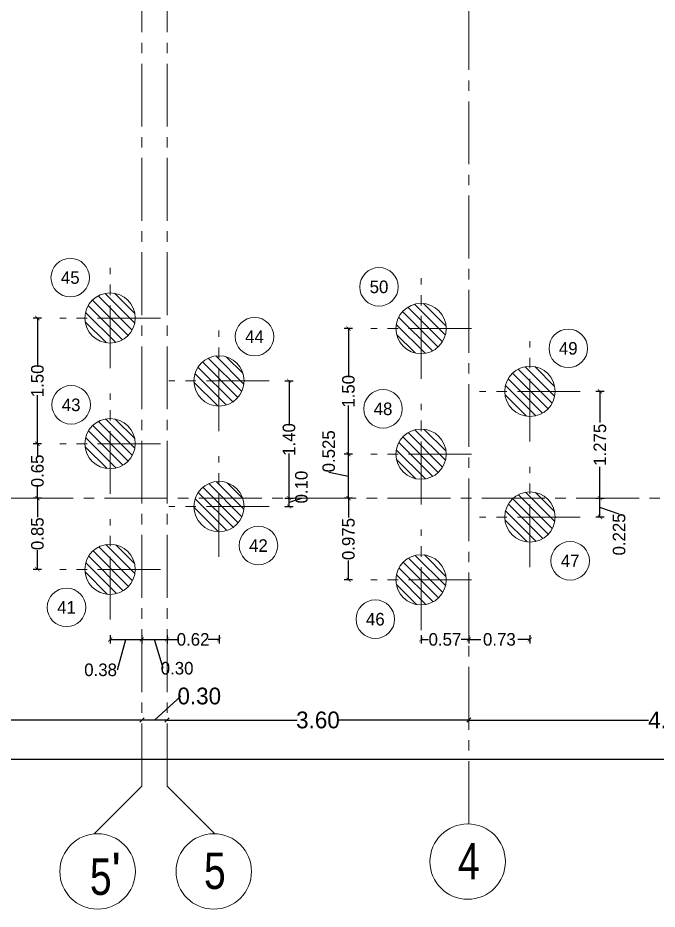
# Model space of a CAD drawing. Extents: x 971 to 1079, y 664 to 731.
# Drawn here: x 1018.59 to 1026.21, y 682.92 to 693.56 of the extents above; entities that cross this region are included whole.
import ezdxf
from ezdxf.enums import TextEntityAlignment as Align

# ---------------------------------------------------------------- set-up
doc = ezdxf.new("R2010")
doc.units = 0
doc.header["$MEASUREMENT"] = 0
doc.header["$PDMODE"] = 3
doc.header["$PDSIZE"] = 0.1
for name, pattern in [('CENTER2', [1.125, 0.75, -0.125, 0.125, -0.125]), ('CENTERX2', [4, 2.5, -0.5, 0.5, -0.5]), ('HIDDEN2', [0.1875, 0.125, -0.0625])]:
    doc.linetypes.add(name, pattern=pattern)
doc.layers.get('0').update_dxf_attribs({"linetype": 'CONTINUOUS', "lineweight": 30})
doc.layers.get('Defpoints').update_dxf_attribs({"linetype": 'CONTINUOUS'})
for name, color, linetype, lineweight in [('As Built Piles', 4, 'HIDDEN2', 20), ('axis', 1, 'CENTERX2', 5), ('axis no.', 11, 'CONTINUOUS', 20), ('Dimensions of axis', 11, 'CONTINUOUS', 20), ('PILES_AXES', 4, 'CENTER2', 20), ('PILES_HATCH0', 8, 'CONTINUOUS', 9), ('PILES_NO_', 11, 'CONTINUOUS', 20)]:
    doc.layers.add(name, color=color, linetype=linetype, lineweight=lineweight)
doc.layers.add('DIMENSIONS_OF_PILES_TO_AXI', color=11, linetype='CONTINUOUS')
doc.styles.add('ARABY', font='sosa.shx')
doc.styles.add('SOSA', font='sosa.shx')
doc.styles.add('SOSA2', font='SOSA.shx', dxfattribs={"width": 0.8})
doc.dimstyles.new('axis dim', dxfattribs={"dimtxt": 0.2, "dimasz": 0.05, "dimexe": 0, "dimexo": 0, "dimgap": 0.001, "dimtad": 0, "dimzin": 0, "dimdsep": 46, "dimtxsty": 'SOSA', "dimblk": 'OBLIQUE', "dimcen": 0, "dimse1": 1, "dimse2": 1, "dimclrd": 256, "dimclre": 256, "dimclrt": 256, "dimadec": 0, "dimazin": 0, "dimtfac": 1, "dimtofl": 0, "dimtmove": 1, "dimatfit": 3, "dimldrblk": 'OBLIQUE', "dimfxl": 0, "dimtolj": 1, "dimtzin": 0, "dimarcsym": 0})
doc.dimstyles.new('Shabak dim', dxfattribs={"dimtxt": 0.15, "dimasz": 0.05, "dimexe": 0.05, "dimexo": 0.1, "dimgap": 0, "dimtad": 0, "dimzin": 0, "dimdsep": 46, "dimtxsty": 'SOSA', "dimblk1": 'ARCHTICK', "dimblk2": 'ARCHTICK', "dimsah": 1, "dimcen": 0, "dimclrd": 256, "dimadec": 0, "dimazin": 0, "dimtfac": 1, "dimtofl": 0, "dimtmove": 1, "dimatfit": 3, "dimldrblk": 'OBLIQUE', "dimfxl": 0.05, "dimfxlon": 1, "dimtolj": 1, "dimtzin": 0, "dimlwd": -1, "dimlwe": -1, "dimarcsym": 0})

# ---------------------------------------------------------------- blocks, each defined once
blk = doc.blocks.new('_OBLIQUE')
at = {"color": 0, "linetype": 'ByBlock'}
blk.add_line((-0.5, -0.5), (0.5, 0.5), dxfattribs=at)
blk = doc.blocks.new('*D30')
at = {"layer": 'Defpoints', "color": 0, "transparency": 16777216}
for p in [(1020.068, 687.723), (1015.168, 685.866), (1015.168, 685.178)]:
    blk.add_point(p, dxfattribs=at)
at = {"layer": 'Dimensions of axis', "lineweight": -2, "transparency": 16777216}
for p, q in [((1015.168, 685.178), (1017.38, 685.178)), ((1020.068, 685.178), (1017.856, 685.178))]:
    blk.add_line(p, q, dxfattribs=at)
at = {"layer": 'Dimensions of axis', "lineweight": -2, "transparency": 16777216, "xscale": 0.05, "yscale": 0.05, "zscale": 0.05, "rotation": 180}
blk.add_blockref('_OBLIQUE', (1015.168, 685.178), dxfattribs=at)
at = {"layer": 'Dimensions of axis', "lineweight": -2, "transparency": 16777216, "xscale": 0.05, "yscale": 0.05, "zscale": 0.05}
blk.add_blockref('_OBLIQUE', (1020.068, 685.178), dxfattribs=at)
at = {"layer": 'Dimensions of axis', "transparency": 16777216, "insert": (1017.618, 685.178), "char_height": 0.2, "attachment_point": 5, "style": 'SOSA'}
blk.add_mtext('\\A1;4.90', dxfattribs=at)
blk = doc.blocks.new('*D39')
at = {"layer": 'Defpoints', "color": 0, "transparency": 16777216}
for p in [(1023.968, 685.882), (1020.368, 685.835), (1023.968, 685.178)]:
    blk.add_point(p, dxfattribs=at)
at = {"layer": 'Dimensions of axis', "lineweight": -2, "transparency": 16777216}
for p, q in [((1020.368, 685.178), (1021.92, 685.178)), ((1023.968, 685.178), (1022.416, 685.178))]:
    blk.add_line(p, q, dxfattribs=at)
at = {"layer": 'Dimensions of axis', "lineweight": -2, "transparency": 16777216, "xscale": 0.05, "yscale": 0.05, "zscale": 0.05, "rotation": 180}
blk.add_blockref('_OBLIQUE', (1020.368, 685.178), dxfattribs=at)
at = {"layer": 'Dimensions of axis', "lineweight": -2, "transparency": 16777216, "xscale": 0.05, "yscale": 0.05, "zscale": 0.05}
blk.add_blockref('_OBLIQUE', (1023.968, 685.178), dxfattribs=at)
at = {"layer": 'Dimensions of axis', "transparency": 16777216, "insert": (1022.168, 685.178), "char_height": 0.2, "attachment_point": 5, "style": 'SOSA'}
blk.add_mtext('\\A1;3.60', dxfattribs=at)
blk = doc.blocks.new('*D40')
at = {"layer": 'Defpoints', "color": 0, "transparency": 16777216}
for p in [(1023.968, 685.882), (1028.768, 685.845), (1028.768, 685.178)]:
    blk.add_point(p, dxfattribs=at)
at = {"layer": 'Dimensions of axis', "lineweight": -2, "transparency": 16777216}
for p, q in [((1023.968, 685.178), (1026.11, 685.178)), ((1028.768, 685.178), (1026.626, 685.178))]:
    blk.add_line(p, q, dxfattribs=at)
at = {"layer": 'Dimensions of axis', "lineweight": -2, "transparency": 16777216, "xscale": 0.05, "yscale": 0.05, "zscale": 0.05, "rotation": 180}
blk.add_blockref('_OBLIQUE', (1023.968, 685.178), dxfattribs=at)
at = {"layer": 'Dimensions of axis', "lineweight": -2, "transparency": 16777216, "xscale": 0.05, "yscale": 0.05, "zscale": 0.05}
blk.add_blockref('_OBLIQUE', (1028.768, 685.178), dxfattribs=at)
at = {"layer": 'Dimensions of axis', "transparency": 16777216, "insert": (1026.368, 685.178), "char_height": 0.2, "attachment_point": 5, "style": 'SOSA'}
blk.add_mtext('\\A1;4.80', dxfattribs=at)
blk = doc.blocks.new('*D42')
at = {"layer": 'Defpoints', "color": 0, "transparency": 16777216}
for p in [(1020.068, 685.866), (1020.368, 685.835), (1020.068, 685.178)]:
    blk.add_point(p, dxfattribs=at)
at = {"layer": 'Dimensions of axis', "lineweight": -2, "transparency": 16777216}
for p, q in [((1020.218, 685.178), (1020.532, 685.464)), ((1020.532, 685.464), (1020.534, 685.464)), ((1020.368, 685.178), (1020.068, 685.178))]:
    blk.add_line(p, q, dxfattribs=at)
at = {"layer": 'Dimensions of axis', "lineweight": -2, "transparency": 16777216, "xscale": 0.05, "yscale": 0.05, "zscale": 0.05, "rotation": 180}
blk.add_blockref('_OBLIQUE', (1020.068, 685.178), dxfattribs=at)
at = {"layer": 'Dimensions of axis', "lineweight": -2, "transparency": 16777216, "xscale": 0.05, "yscale": 0.05, "zscale": 0.05}
blk.add_blockref('_OBLIQUE', (1020.368, 685.178), dxfattribs=at)
at = {"layer": 'Dimensions of axis', "transparency": 16777216, "insert": (1020.752, 685.464), "char_height": 0.2, "attachment_point": 5, "style": 'SOSA'}
blk.add_mtext('\\A1;0.30', dxfattribs=at)
blk = doc.blocks.new('*D43')
at = {"layer": 'Defpoints', "color": 0, "transparency": 16777216}
for p in [(1037.168, 684.706), (1037.168, 684.259), (980.368, 683.938)]:
    blk.add_point(p, dxfattribs=at)
at = {"layer": 'Dimensions of axis', "lineweight": -2, "transparency": 16777216}
for p, q in [((980.368, 684.706), (1008.43, 684.706)), ((1037.168, 684.706), (1009.106, 684.706))]:
    blk.add_line(p, q, dxfattribs=at)
at = {"layer": 'Dimensions of axis', "lineweight": -2, "transparency": 16777216, "xscale": 0.05, "yscale": 0.05, "zscale": 0.05, "rotation": 180}
blk.add_blockref('_OBLIQUE', (980.368, 684.706), dxfattribs=at)
at = {"layer": 'Dimensions of axis', "lineweight": -2, "transparency": 16777216, "xscale": 0.05, "yscale": 0.05, "zscale": 0.05}
blk.add_blockref('_OBLIQUE', (1037.168, 684.706), dxfattribs=at)
at = {"layer": 'Dimensions of axis', "transparency": 16777216, "insert": (1008.768, 684.706), "char_height": 0.2, "attachment_point": 5, "style": 'SOSA'}
blk.add_mtext('\\A1;56.80', dxfattribs=at)
blk = doc.blocks.new('_ARCHTICK')
at = {"color": 0, "linetype": 'ByBlock', "const_width": 0.15}
blk.add_lwpolyline([(-0.5, -0.5), (0.5, 0.5)], dxfattribs=at)
blk = doc.blocks.new('*D120')
at = {"layer": 'Defpoints', "color": 0, "transparency": 16777216}
for p in [(1018.822, 687.827), (1019.689, 687.827), (1019.689, 686.977)]:
    blk.add_point(p, dxfattribs=at)
at = {"layer": 'DIMENSIONS_OF_PILES_TO_AXI', "color": 0, "transparency": 16777216}
for p, q in [((1018.872, 687.827), (1018.772, 687.827)), ((1018.872, 686.977), (1018.772, 686.977))]:
    blk.add_line(p, q, dxfattribs=at)
at = {"layer": 'DIMENSIONS_OF_PILES_TO_AXI', "transparency": 16777216}
for p, q in [((1018.822, 687.827), (1018.822, 687.598)), ((1018.822, 686.977), (1018.822, 687.205))]:
    blk.add_line(p, q, dxfattribs=at)
at = {"layer": 'DIMENSIONS_OF_PILES_TO_AXI', "transparency": 16777216, "xscale": 0.05, "yscale": 0.05, "zscale": 0.05}
for p, rotation in [((1018.822, 687.827), 90), ((1018.822, 686.977), 270)]:
    blk.add_blockref('_ARCHTICK', p, dxfattribs=dict(at, rotation=rotation))
at = {"layer": 'DIMENSIONS_OF_PILES_TO_AXI', "color": 0, "transparency": 16777216, "insert": (1018.822, 687.402), "char_height": 0.15, "attachment_point": 5, "rotation": 90, "style": 'SOSA'}
blk.add_mtext('\\A1;0.85', dxfattribs=at)
blk = doc.blocks.new('*D121')
at = {"layer": 'Defpoints', "color": 0, "transparency": 16777216}
for p in [(1018.822, 688.477), (1019.237, 688.477), (1019.237, 687.827)]:
    blk.add_point(p, dxfattribs=at)
at = {"layer": 'DIMENSIONS_OF_PILES_TO_AXI', "color": 0, "transparency": 16777216}
for p, q in [((1018.872, 688.477), (1018.772, 688.477)), ((1018.872, 687.827), (1018.772, 687.827))]:
    blk.add_line(p, q, dxfattribs=at)
at = {"layer": 'DIMENSIONS_OF_PILES_TO_AXI', "transparency": 16777216}
for p, q in [((1018.822, 688.477), (1018.822, 688.333)), ((1018.822, 687.827), (1018.822, 687.97))]:
    blk.add_line(p, q, dxfattribs=at)
at = {"layer": 'DIMENSIONS_OF_PILES_TO_AXI', "transparency": 16777216, "xscale": 0.05, "yscale": 0.05, "zscale": 0.05}
for p, rotation in [((1018.822, 688.477), 90), ((1018.822, 687.827), 270)]:
    blk.add_blockref('_ARCHTICK', p, dxfattribs=dict(at, rotation=rotation))
at = {"layer": 'DIMENSIONS_OF_PILES_TO_AXI', "color": 0, "transparency": 16777216, "insert": (1018.822, 688.152), "char_height": 0.15, "attachment_point": 5, "rotation": 90, "style": 'SOSA'}
blk.add_mtext('\\A1;0.65', dxfattribs=at)
blk = doc.blocks.new('*D122')
at = {"layer": 'Defpoints', "color": 0, "transparency": 16777216}
for p in [(1018.822, 689.977), (1019.237, 689.977), (1019.237, 688.477)]:
    blk.add_point(p, dxfattribs=at)
at = {"layer": 'DIMENSIONS_OF_PILES_TO_AXI', "color": 0, "transparency": 16777216}
for p, q in [((1018.872, 689.977), (1018.772, 689.977)), ((1018.872, 688.477), (1018.772, 688.477))]:
    blk.add_line(p, q, dxfattribs=at)
at = {"layer": 'DIMENSIONS_OF_PILES_TO_AXI', "transparency": 16777216}
for p, q in [((1018.822, 689.977), (1018.822, 689.396)), ((1018.822, 688.477), (1018.822, 689.058))]:
    blk.add_line(p, q, dxfattribs=at)
at = {"layer": 'DIMENSIONS_OF_PILES_TO_AXI', "transparency": 16777216, "xscale": 0.05, "yscale": 0.05, "zscale": 0.05}
for p, rotation in [((1018.822, 689.977), 90), ((1018.822, 688.477), 270)]:
    blk.add_blockref('_ARCHTICK', p, dxfattribs=dict(at, rotation=rotation))
at = {"layer": 'DIMENSIONS_OF_PILES_TO_AXI', "color": 0, "transparency": 16777216, "insert": (1018.822, 689.227), "char_height": 0.15, "attachment_point": 5, "rotation": 90, "style": 'SOSA'}
blk.add_mtext('\\A1;1.50', dxfattribs=at)
blk = doc.blocks.new('*D123')
at = {"layer": 'Defpoints', "color": 0, "transparency": 16777216}
for p in [(1020.988, 687.827), (1021.823, 687.827), (1020.988, 687.727)]:
    blk.add_point(p, dxfattribs=at)
at = {"layer": 'DIMENSIONS_OF_PILES_TO_AXI', "color": 0, "transparency": 16777216}
for p, q in [((1021.773, 687.827), (1021.873, 687.827)), ((1021.773, 687.727), (1021.873, 687.727))]:
    blk.add_line(p, q, dxfattribs=at)
at = {"layer": 'DIMENSIONS_OF_PILES_TO_AXI', "transparency": 16777216}
for p, q in [((1021.823, 687.727), (1021.823, 687.827)), ((1021.971, 687.821), (1021.823, 687.777)), ((1021.971, 687.821), (1021.971, 687.821))]:
    blk.add_line(p, q, dxfattribs=at)
at = {"layer": 'DIMENSIONS_OF_PILES_TO_AXI', "transparency": 16777216, "xscale": 0.05, "yscale": 0.05, "zscale": 0.05}
for p, rotation in [((1021.823, 687.827), 90), ((1021.823, 687.727), 270)]:
    blk.add_blockref('_ARCHTICK', p, dxfattribs=dict(at, rotation=rotation))
at = {"layer": 'DIMENSIONS_OF_PILES_TO_AXI', "color": 0, "transparency": 16777216, "insert": (1021.971, 687.959), "char_height": 0.15, "attachment_point": 5, "rotation": 90, "style": 'SOSA'}
blk.add_mtext('\\A1;0.10', dxfattribs=at)
blk = doc.blocks.new('*D124')
at = {"layer": 'Defpoints', "color": 0, "transparency": 16777216}
for p in [(1020.988, 689.227), (1021.823, 689.227), (1020.988, 687.827)]:
    blk.add_point(p, dxfattribs=at)
at = {"layer": 'DIMENSIONS_OF_PILES_TO_AXI', "color": 0, "transparency": 16777216}
for p, q in [((1021.773, 689.227), (1021.873, 689.227)), ((1021.773, 687.827), (1021.873, 687.827))]:
    blk.add_line(p, q, dxfattribs=at)
at = {"layer": 'DIMENSIONS_OF_PILES_TO_AXI', "transparency": 16777216}
for p, q in [((1021.823, 689.227), (1021.823, 688.696)), ((1021.823, 687.827), (1021.823, 688.358))]:
    blk.add_line(p, q, dxfattribs=at)
at = {"layer": 'DIMENSIONS_OF_PILES_TO_AXI', "transparency": 16777216, "xscale": 0.05, "yscale": 0.05, "zscale": 0.05}
for p, rotation in [((1021.823, 689.227), 90), ((1021.823, 687.827), 270)]:
    blk.add_blockref('_ARCHTICK', p, dxfattribs=dict(at, rotation=rotation))
at = {"layer": 'DIMENSIONS_OF_PILES_TO_AXI', "color": 0, "transparency": 16777216, "insert": (1021.823, 688.527), "char_height": 0.15, "attachment_point": 5, "rotation": 90, "style": 'SOSA'}
blk.add_mtext('\\A1;1.40', dxfattribs=at)
blk = doc.blocks.new('*D125')
at = {"layer": 'Defpoints', "color": 0, "transparency": 16777216}
for p in [(1019.689, 686.977), (1020.068, 686.899), (1020.068, 686.14)]:
    blk.add_point(p, dxfattribs=at)
at = {"layer": 'DIMENSIONS_OF_PILES_TO_AXI', "color": 0, "transparency": 16777216}
for p, q in [((1019.689, 686.19), (1019.689, 686.09)), ((1020.068, 686.19), (1020.068, 686.09))]:
    blk.add_line(p, q, dxfattribs=at)
at = {"layer": 'DIMENSIONS_OF_PILES_TO_AXI', "transparency": 16777216}
for p, q in [((1019.689, 686.14), (1020.068, 686.14)), ((1019.777, 685.777), (1019.878, 686.14)), ((1019.777, 685.777), (1019.777, 685.777))]:
    blk.add_line(p, q, dxfattribs=at)
at = {"layer": 'DIMENSIONS_OF_PILES_TO_AXI', "transparency": 16777216, "xscale": 0.05, "yscale": 0.05, "zscale": 0.05, "rotation": 180}
blk.add_blockref('_ARCHTICK', (1019.689, 686.14), dxfattribs=at)
at = {"layer": 'DIMENSIONS_OF_PILES_TO_AXI', "transparency": 16777216, "xscale": 0.05, "yscale": 0.05, "zscale": 0.05}
blk.add_blockref('_ARCHTICK', (1020.068, 686.14), dxfattribs=at)
at = {"layer": 'DIMENSIONS_OF_PILES_TO_AXI', "color": 0, "transparency": 16777216, "insert": (1019.575, 685.777), "char_height": 0.15, "attachment_point": 5, "style": 'SOSA'}
blk.add_mtext('\\A1;0.38', dxfattribs=at)
blk = doc.blocks.new('*D126')
at = {"layer": 'Defpoints', "color": 0, "transparency": 16777216}
for p in [(1020.988, 687.727), (1020.368, 686.899), (1020.988, 686.14)]:
    blk.add_point(p, dxfattribs=at)
at = {"layer": 'DIMENSIONS_OF_PILES_TO_AXI', "color": 0, "transparency": 16777216}
for p, q in [((1020.368, 686.19), (1020.368, 686.09)), ((1020.988, 686.19), (1020.988, 686.09))]:
    blk.add_line(p, q, dxfattribs=at)
at = {"layer": 'DIMENSIONS_OF_PILES_TO_AXI', "transparency": 16777216}
for p, q in [((1020.368, 686.14), (1020.497, 686.14)), ((1020.988, 686.14), (1020.859, 686.14))]:
    blk.add_line(p, q, dxfattribs=at)
at = {"layer": 'DIMENSIONS_OF_PILES_TO_AXI', "transparency": 16777216, "xscale": 0.05, "yscale": 0.05, "zscale": 0.05, "rotation": 180}
blk.add_blockref('_ARCHTICK', (1020.368, 686.14), dxfattribs=at)
at = {"layer": 'DIMENSIONS_OF_PILES_TO_AXI', "transparency": 16777216, "xscale": 0.05, "yscale": 0.05, "zscale": 0.05}
blk.add_blockref('_ARCHTICK', (1020.988, 686.14), dxfattribs=at)
at = {"layer": 'DIMENSIONS_OF_PILES_TO_AXI', "color": 0, "transparency": 16777216, "insert": (1020.678, 686.14), "char_height": 0.15, "attachment_point": 5, "style": 'SOSA'}
blk.add_mtext('\\A1;0.62', dxfattribs=at)
blk = doc.blocks.new('*D148')
at = {"layer": 'Defpoints', "color": 0, "transparency": 16777216}
for p in [(1022.532, 687.827), (1023.398, 687.827), (1023.398, 686.852)]:
    blk.add_point(p, dxfattribs=at)
at = {"layer": 'DIMENSIONS_OF_PILES_TO_AXI', "color": 0, "transparency": 16777216}
for p, q in [((1022.582, 687.827), (1022.482, 687.827)), ((1022.582, 686.852), (1022.482, 686.852))]:
    blk.add_line(p, q, dxfattribs=at)
at = {"layer": 'DIMENSIONS_OF_PILES_TO_AXI', "transparency": 16777216}
for p, q in [((1022.532, 687.827), (1022.532, 687.596)), ((1022.532, 686.852), (1022.532, 687.083))]:
    blk.add_line(p, q, dxfattribs=at)
at = {"layer": 'DIMENSIONS_OF_PILES_TO_AXI', "transparency": 16777216, "xscale": 0.05, "yscale": 0.05, "zscale": 0.05}
for p, rotation in [((1022.532, 687.827), 90), ((1022.532, 686.852), 270)]:
    blk.add_blockref('_ARCHTICK', p, dxfattribs=dict(at, rotation=rotation))
at = {"layer": 'DIMENSIONS_OF_PILES_TO_AXI', "color": 0, "transparency": 16777216, "insert": (1022.532, 687.339), "char_height": 0.15, "attachment_point": 5, "rotation": 90, "style": 'SOSA'}
blk.add_mtext('\\A1;0.975', dxfattribs=at)
blk = doc.blocks.new('*D149')
at = {"layer": 'Defpoints', "color": 0, "transparency": 16777216}
for p in [(1022.532, 688.352), (1022.946, 688.352), (1022.946, 687.827)]:
    blk.add_point(p, dxfattribs=at)
at = {"layer": 'DIMENSIONS_OF_PILES_TO_AXI', "color": 0, "transparency": 16777216}
for p, q in [((1022.582, 688.352), (1022.482, 688.352)), ((1022.582, 687.827), (1022.482, 687.827))]:
    blk.add_line(p, q, dxfattribs=at)
at = {"layer": 'DIMENSIONS_OF_PILES_TO_AXI', "transparency": 16777216}
for p, q in [((1022.532, 687.827), (1022.532, 688.352)), ((1022.297, 688.137), (1022.297, 688.137)), ((1022.297, 688.137), (1022.532, 688.089))]:
    blk.add_line(p, q, dxfattribs=at)
at = {"layer": 'DIMENSIONS_OF_PILES_TO_AXI', "transparency": 16777216, "xscale": 0.05, "yscale": 0.05, "zscale": 0.05}
for p, rotation in [((1022.532, 688.352), 90), ((1022.532, 687.827), 270)]:
    blk.add_blockref('_ARCHTICK', p, dxfattribs=dict(at, rotation=rotation))
at = {"layer": 'DIMENSIONS_OF_PILES_TO_AXI', "color": 0, "transparency": 16777216, "insert": (1022.297, 688.386), "char_height": 0.15, "attachment_point": 5, "rotation": 90, "style": 'SOSA'}
blk.add_mtext('\\A1;0.525', dxfattribs=at)
blk = doc.blocks.new('*D150')
at = {"layer": 'Defpoints', "color": 0, "transparency": 16777216}
for p in [(1022.532, 689.852), (1022.946, 689.852), (1022.946, 688.352)]:
    blk.add_point(p, dxfattribs=at)
at = {"layer": 'DIMENSIONS_OF_PILES_TO_AXI', "color": 0, "transparency": 16777216}
for p, q in [((1022.582, 689.852), (1022.482, 689.852)), ((1022.582, 688.352), (1022.482, 688.352))]:
    blk.add_line(p, q, dxfattribs=at)
at = {"layer": 'DIMENSIONS_OF_PILES_TO_AXI', "transparency": 16777216}
for p, q in [((1022.532, 689.852), (1022.532, 689.271)), ((1022.532, 688.352), (1022.532, 688.933))]:
    blk.add_line(p, q, dxfattribs=at)
at = {"layer": 'DIMENSIONS_OF_PILES_TO_AXI', "transparency": 16777216, "xscale": 0.05, "yscale": 0.05, "zscale": 0.05}
for p, rotation in [((1022.532, 689.852), 90), ((1022.532, 688.352), 270)]:
    blk.add_blockref('_ARCHTICK', p, dxfattribs=dict(at, rotation=rotation))
at = {"layer": 'DIMENSIONS_OF_PILES_TO_AXI', "color": 0, "transparency": 16777216, "insert": (1022.532, 689.102), "char_height": 0.15, "attachment_point": 5, "rotation": 90, "style": 'SOSA'}
blk.add_mtext('\\A1;1.50', dxfattribs=at)
blk = doc.blocks.new('*D151')
at = {"layer": 'Defpoints', "color": 0, "transparency": 16777216}
for p in [(1024.697, 687.827), (1025.532, 687.827), (1024.697, 687.602)]:
    blk.add_point(p, dxfattribs=at)
at = {"layer": 'DIMENSIONS_OF_PILES_TO_AXI', "color": 0, "transparency": 16777216}
for p, q in [((1025.482, 687.827), (1025.582, 687.827)), ((1025.482, 687.602), (1025.582, 687.602))]:
    blk.add_line(p, q, dxfattribs=at)
at = {"layer": 'DIMENSIONS_OF_PILES_TO_AXI', "transparency": 16777216}
for p, q in [((1025.532, 687.602), (1025.532, 687.827)), ((1025.761, 687.636), (1025.532, 687.714)), ((1025.761, 687.636), (1025.761, 687.636))]:
    blk.add_line(p, q, dxfattribs=at)
at = {"layer": 'DIMENSIONS_OF_PILES_TO_AXI', "transparency": 16777216, "xscale": 0.05, "yscale": 0.05, "zscale": 0.05}
for p, rotation in [((1025.532, 687.827), 90), ((1025.532, 687.602), 270)]:
    blk.add_blockref('_ARCHTICK', p, dxfattribs=dict(at, rotation=rotation))
at = {"layer": 'DIMENSIONS_OF_PILES_TO_AXI', "color": 0, "transparency": 16777216, "insert": (1025.761, 687.394), "char_height": 0.15, "attachment_point": 5, "rotation": 90, "style": 'SOSA'}
blk.add_mtext('\\A1;0.225', dxfattribs=at)
blk = doc.blocks.new('*D152')
at = {"layer": 'Defpoints', "color": 0, "transparency": 16777216}
for p in [(1024.697, 689.102), (1025.532, 689.102), (1024.697, 687.827)]:
    blk.add_point(p, dxfattribs=at)
at = {"layer": 'DIMENSIONS_OF_PILES_TO_AXI', "color": 0, "transparency": 16777216}
for p, q in [((1025.482, 689.102), (1025.582, 689.102)), ((1025.482, 687.827), (1025.582, 687.827))]:
    blk.add_line(p, q, dxfattribs=at)
at = {"layer": 'DIMENSIONS_OF_PILES_TO_AXI', "transparency": 16777216}
for p, q in [((1025.532, 689.102), (1025.532, 688.73)), ((1025.532, 687.827), (1025.532, 688.199))]:
    blk.add_line(p, q, dxfattribs=at)
at = {"layer": 'DIMENSIONS_OF_PILES_TO_AXI', "transparency": 16777216, "xscale": 0.05, "yscale": 0.05, "zscale": 0.05}
for p, rotation in [((1025.532, 689.102), 90), ((1025.532, 687.827), 270)]:
    blk.add_blockref('_ARCHTICK', p, dxfattribs=dict(at, rotation=rotation))
at = {"layer": 'DIMENSIONS_OF_PILES_TO_AXI', "color": 0, "transparency": 16777216, "insert": (1025.532, 688.464), "char_height": 0.15, "attachment_point": 5, "rotation": 90, "style": 'SOSA'}
blk.add_mtext('\\A1;1.275', dxfattribs=at)
blk = doc.blocks.new('*D153')
at = {"layer": 'Defpoints', "color": 0, "transparency": 16777216}
for p in [(1023.398, 686.977), (1023.968, 686.747), (1023.968, 686.14)]:
    blk.add_point(p, dxfattribs=at)
at = {"layer": 'DIMENSIONS_OF_PILES_TO_AXI', "color": 0, "transparency": 16777216}
for p, q in [((1023.398, 686.19), (1023.398, 686.09)), ((1023.968, 686.19), (1023.968, 686.09))]:
    blk.add_line(p, q, dxfattribs=at)
at = {"layer": 'DIMENSIONS_OF_PILES_TO_AXI', "transparency": 16777216}
for p, q in [((1023.398, 686.14), (1023.488, 686.14)), ((1023.968, 686.14), (1023.878, 686.14))]:
    blk.add_line(p, q, dxfattribs=at)
at = {"layer": 'DIMENSIONS_OF_PILES_TO_AXI', "transparency": 16777216, "xscale": 0.05, "yscale": 0.05, "zscale": 0.05, "rotation": 180}
blk.add_blockref('_ARCHTICK', (1023.398, 686.14), dxfattribs=at)
at = {"layer": 'DIMENSIONS_OF_PILES_TO_AXI', "transparency": 16777216, "xscale": 0.05, "yscale": 0.05, "zscale": 0.05}
blk.add_blockref('_ARCHTICK', (1023.968, 686.14), dxfattribs=at)
at = {"layer": 'DIMENSIONS_OF_PILES_TO_AXI', "color": 0, "transparency": 16777216, "insert": (1023.683, 686.14), "char_height": 0.15, "attachment_point": 5, "style": 'SOSA'}
blk.add_mtext('\\A1;0.57', dxfattribs=at)
blk = doc.blocks.new('*D154')
at = {"layer": 'Defpoints', "color": 0, "transparency": 16777216}
for p in [(1024.697, 687.727), (1023.968, 686.747), (1024.697, 686.14)]:
    blk.add_point(p, dxfattribs=at)
at = {"layer": 'DIMENSIONS_OF_PILES_TO_AXI', "color": 0, "transparency": 16777216}
for p, q in [((1023.968, 686.19), (1023.968, 686.09)), ((1024.697, 686.19), (1024.697, 686.09))]:
    blk.add_line(p, q, dxfattribs=at)
at = {"layer": 'DIMENSIONS_OF_PILES_TO_AXI', "transparency": 16777216}
for p, q in [((1023.968, 686.14), (1024.112, 686.14)), ((1024.697, 686.14), (1024.553, 686.14))]:
    blk.add_line(p, q, dxfattribs=at)
at = {"layer": 'DIMENSIONS_OF_PILES_TO_AXI', "transparency": 16777216, "xscale": 0.05, "yscale": 0.05, "zscale": 0.05, "rotation": 180}
blk.add_blockref('_ARCHTICK', (1023.968, 686.14), dxfattribs=at)
at = {"layer": 'DIMENSIONS_OF_PILES_TO_AXI', "transparency": 16777216, "xscale": 0.05, "yscale": 0.05, "zscale": 0.05}
blk.add_blockref('_ARCHTICK', (1024.697, 686.14), dxfattribs=at)
at = {"layer": 'DIMENSIONS_OF_PILES_TO_AXI', "color": 0, "transparency": 16777216, "insert": (1024.332, 686.14), "char_height": 0.15, "attachment_point": 5, "style": 'SOSA'}
blk.add_mtext('\\A1;0.73', dxfattribs=at)
blk = doc.blocks.new('*D159')
at = {"layer": 'Defpoints', "color": 0, "transparency": 16777216}
for p in [(1020.068, 686.309), (1020.368, 686.309), (1020.368, 686.14)]:
    blk.add_point(p, dxfattribs=at)
at = {"layer": 'DIMENSIONS_OF_PILES_TO_AXI', "color": 0, "transparency": 16777216}
for p, q in [((1020.068, 686.19), (1020.068, 686.09)), ((1020.368, 686.19), (1020.368, 686.09))]:
    blk.add_line(p, q, dxfattribs=at)
at = {"layer": 'DIMENSIONS_OF_PILES_TO_AXI', "transparency": 16777216}
for p, q in [((1020.068, 686.14), (1020.368, 686.14)), ((1020.321, 685.796), (1020.218, 686.14)), ((1020.321, 685.796), (1020.321, 685.796))]:
    blk.add_line(p, q, dxfattribs=at)
at = {"layer": 'DIMENSIONS_OF_PILES_TO_AXI', "transparency": 16777216, "xscale": 0.05, "yscale": 0.05, "zscale": 0.05, "rotation": 180}
blk.add_blockref('_ARCHTICK', (1020.068, 686.14), dxfattribs=at)
at = {"layer": 'DIMENSIONS_OF_PILES_TO_AXI', "transparency": 16777216, "xscale": 0.05, "yscale": 0.05, "zscale": 0.05}
blk.add_blockref('_ARCHTICK', (1020.368, 686.14), dxfattribs=at)
at = {"layer": 'DIMENSIONS_OF_PILES_TO_AXI', "color": 0, "transparency": 16777216, "insert": (1020.488, 685.796), "char_height": 0.15, "attachment_point": 5, "style": 'SOSA'}
blk.add_mtext('\\A1;0.30', dxfattribs=at)

msp = doc.modelspace()

# ---------------------------------------------------------------- hatches: boundary and pattern name
at = {"layer": 'PILES_HATCH0'}
h = msp.add_hatch(dxfattribs=at)
h.set_pattern_fill('ANSI31', color=256, scale=0.65, angle=90, style=0)
edge = h.paths.add_edge_path()
edge.add_arc((1019.6885, 689.9769), 0.3, 0, 360)
h = msp.add_hatch(dxfattribs=at)
h.set_pattern_fill('ANSI31', color=256, scale=0.65, angle=90, style=0)
edge = h.paths.add_edge_path()
edge.add_arc((1023.3981, 689.8519), 0.3, 0, 360)
h = msp.add_hatch(dxfattribs=at)
h.set_pattern_fill('ANSI31', color=256, scale=0.65, angle=90, style=0)
edge = h.paths.add_edge_path()
edge.add_arc((1020.9875, 689.2269), 0.3, 0, 360)
h = msp.add_hatch(dxfattribs=at)
h.set_pattern_fill('ANSI31', color=256, scale=0.65, angle=90, style=0)
edge = h.paths.add_edge_path()
edge.add_arc((1024.6971, 689.1019), 0.3, 0, 360)
h = msp.add_hatch(dxfattribs=at)
h.set_pattern_fill('ANSI31', color=256, scale=0.65, angle=90, style=0)
edge = h.paths.add_edge_path()
edge.add_arc((1019.6885, 688.4769), 0.3, 0, 360)
h = msp.add_hatch(dxfattribs=at)
h.set_pattern_fill('ANSI31', color=256, scale=0.65, angle=90, style=0)
edge = h.paths.add_edge_path()
edge.add_arc((1023.3981, 688.3519), 0.3, 0, 360)
h = msp.add_hatch(dxfattribs=at)
h.set_pattern_fill('ANSI31', color=256, scale=0.65, angle=90, style=0)
edge = h.paths.add_edge_path()
edge.add_arc((1020.9875, 687.7269), 0.3, 0, 360)
h = msp.add_hatch(dxfattribs=at)
h.set_pattern_fill('ANSI31', color=256, scale=0.65, angle=90, style=0)
edge = h.paths.add_edge_path()
edge.add_arc((1024.6971, 687.6019), 0.3, 0, 360)
h = msp.add_hatch(dxfattribs=at)
h.set_pattern_fill('ANSI31', color=256, scale=0.65, angle=90, style=0)
edge = h.paths.add_edge_path()
edge.add_arc((1019.6885, 686.9769), 0.3, 0, 360)
h = msp.add_hatch(dxfattribs=at)
h.set_pattern_fill('ANSI31', color=256, scale=0.65, angle=90, style=0)
edge = h.paths.add_edge_path()
edge.add_arc((1023.3981, 686.8519), 0.3, 0, 360)

# ---------------------------------------------------------------- linework, layer by layer
at = {"layer": 'As Built Piles', "linetype": 'Continuous', "ltscale": 0.01}
for centre in [(1019.6885, 689.9769), (1023.3981, 689.8519), (1020.9875, 689.2269), (1024.6971, 689.1019), (1019.6885, 688.4769), (1023.3981, 688.3519), (1020.9875, 687.7269), (1024.6971, 687.6019), (1019.6885, 686.9769), (1023.3981, 686.8519)]:
    msp.add_circle(centre, 0.3, dxfattribs=at)
at = {"layer": 'axis', "linetype": 'CENTER2'}
for p, q in [((1023.9677, 683.9379), (1023.9677, 714.0829)), ((1020.0677, 684.3879), (1020.0677, 713.642)), ((1020.3677, 684.3879), (1020.3677, 713.642)), ((976.8732, 687.8269), (1040.7428, 687.8269))]:
    msp.add_line(p, q, dxfattribs=at)
at = {"layer": 'axis', "ltscale": 2}
for p, q in [((1020.0677, 684.3879), (1019.497, 683.8205)), ((1020.3677, 684.3879), (1020.9385, 683.8205))]:
    msp.add_line(p, q, dxfattribs=at)
at = {"layer": 'axis no.'}
for centre in [(1023.9543, 683.4882), (1019.5396, 683.3707), (1020.925, 683.3707)]:
    msp.add_circle(centre, 0.45, dxfattribs=at)
at = {"layer": 'PILES_AXES'}
for p, q in [((1019.6885, 689.3769), (1019.6885, 690.5769)), ((1023.3981, 689.2519), (1023.3981, 690.4519)), ((1020.2885, 689.9769), (1019.0885, 689.9769)), ((1020.9875, 688.6269), (1020.9875, 689.8269)), ((1023.9981, 689.8519), (1022.7981, 689.8519)), ((1024.6971, 688.5019), (1024.6971, 689.7019)), ((1021.5875, 689.2269), (1020.3875, 689.2269)), ((1019.6885, 687.8769), (1019.6885, 689.0769)), ((1025.2971, 689.1019), (1024.0971, 689.1019)), ((1023.3981, 687.7519), (1023.3981, 688.9519)), ((1020.2885, 688.4769), (1019.0885, 688.4769)), ((1020.9875, 687.1269), (1020.9875, 688.3269)), ((1023.9981, 688.3519), (1022.7981, 688.3519)), ((1024.6971, 687.0019), (1024.6971, 688.2019)), ((1021.5875, 687.7269), (1020.3875, 687.7269)), ((1019.6885, 686.3769), (1019.6885, 687.5769)), ((1025.2971, 687.6019), (1024.0971, 687.6019)), ((1023.3981, 686.2519), (1023.3981, 687.4519)), ((1020.2885, 686.9769), (1019.0885, 686.9769)), ((1023.9981, 686.8519), (1022.7981, 686.8519))]:
    msp.add_line(p, q, dxfattribs=at)
at = {"layer": 'PILES_NO_'}
for centre in [(1019.2129, 690.4594), (1022.8962, 690.3492), (1021.4113, 689.7546), (1025.1542, 689.6152), (1019.2236, 688.941), (1022.9444, 688.8931), (1021.458, 687.262), (1025.1767, 687.0786), (1019.1687, 686.523), (1022.8521, 686.3822)]:
    msp.add_circle(centre, 0.2298, dxfattribs=at)

# ---------------------------------------------------------------- texts
at = {"layer": 'axis no.', "char_height": 0.4355, "attachment_point": 5, "style": 'SOSA2'}
for s, insert in [('4', (1023.9674, 683.4937)), ('5', (1019.5772, 683.3056)), ('5', (1020.9381, 683.3762))]:
    msp.add_mtext(s, dxfattribs=dict(at, insert=insert))
at = {"layer": 'axis no.', "insert": (1019.7614, 683.3762), "char_height": 0.435456, "attachment_point": 5}
msp.add_mtext("{\\fArial|b0|i0|c0|p34;'}", dxfattribs=at)
at = {"layer": 'PILES_NO_', "style": 'ARABY'}
for s, p in [('45', (1019.2129, 690.4594)), ('50', (1022.8962, 690.3492)), ('44', (1021.4113, 689.7546)), ('49', (1025.1542, 689.6152)), ('43', (1019.2236, 688.941)), ('48', (1022.9444, 688.8931)), ('42', (1021.458, 687.262)), ('47', (1025.1767, 687.0786)), ('41', (1019.1687, 686.523)), ('46', (1022.8521, 686.3822))]:
    msp.add_text(s, height=0.15, dxfattribs=at).set_placement(p, align=Align.MIDDLE)

# ---------------------------------------------------------------- dimensions: what is measured, and where the dimension line sits
at = {"layer": 'Dimensions of axis'}
for base, p1, p2, picture, middle in [((1015.1677, 685.1778), (1020.0677, 687.7232), (1015.1677, 685.8658), '*D30', (1017.6177, 685.1778)), ((1023.9677, 685.1778), (1020.3677, 685.8351), (1023.9677, 685.882), '*D39', (1022.1677, 685.1778)), ((1028.7677, 685.1778), (1023.9677, 685.882), (1028.7677, 685.8451), '*D40', (1026.3677, 685.1778)), ((1037.1677, 684.7057), (980.3677, 683.9379), (1037.1677, 684.2593), '*D43', (1008.7677, 684.7057))]:
    dim = msp.add_linear_dim(base=base, p1=p1, p2=p2, dimstyle='axis dim', dxfattribs=at)
    dim.commit()
    dim.dimension.update_dxf_attribs({"geometry": picture, "text_midpoint": middle})
dim = msp.add_linear_dim(base=(1020.0677, 685.1778), p1=(1020.3677, 685.8351), p2=(1020.0677, 685.8658), dimstyle='axis dim', dxfattribs=at)
dim.commit()
dim.dimension.update_dxf_attribs({"geometry": '*D42', "text_midpoint": (1020.5346, 685.4643), "dimtype": 160})
at = {"layer": 'DIMENSIONS_OF_PILES_TO_AXI'}
for base, p1, p2, picture, middle in [((1018.8221, 689.9769), (1019.2366, 688.4769), (1019.2366, 689.9769), '*D122', (1018.8221, 689.2269)), ((1022.5317, 689.8519), (1022.9462, 688.3519), (1022.9462, 689.8519), '*D150', (1022.5317, 689.1019)), ((1021.8228, 689.2269), (1020.9875, 687.8269), (1020.9875, 689.2269), '*D124', (1021.8228, 688.5269)), ((1018.8221, 688.4769), (1019.2366, 687.8269), (1019.2366, 688.4769), '*D121', (1018.8221, 688.1519)), ((1021.8228, 687.8269), (1020.9875, 687.7269), (1020.9875, 687.8269), '*D123', (1021.9709, 687.8214)), ((1018.8221, 687.8269), (1019.6885, 686.9769), (1019.6885, 687.8269), '*D120', (1018.8221, 687.4019))]:
    dim = msp.add_linear_dim(base=base, p1=p1, p2=p2, angle=90, dimstyle='Shabak dim', dxfattribs=at)
    dim.commit()
    dim.dimension.update_dxf_attribs({"geometry": picture, "text_midpoint": middle})
for base, p1, p2, picture, middle in [((1025.5324, 689.1019), (1024.6971, 687.8269), (1024.6971, 689.1019), '*D152', (1025.5324, 688.4644)), ((1022.5317, 687.8269), (1023.3981, 686.8519), (1023.3981, 687.8269), '*D148', (1022.5317, 687.3394))]:
    dim = msp.add_linear_dim(base=base, p1=p1, p2=p2, angle=90, dimstyle='Shabak dim', override={"dimdec": 3}, dxfattribs=at)
    dim.commit()
    dim.dimension.update_dxf_attribs({"geometry": picture, "text_midpoint": middle})
for base, p1, p2, picture, middle in [((1022.5317, 688.3519), (1022.9462, 687.8269), (1022.9462, 688.3519), '*D149', (1022.2968, 688.1368)), ((1025.5324, 687.8269), (1024.6971, 687.6019), (1024.6971, 687.8269), '*D151', (1025.7606, 687.6359))]:
    dim = msp.add_linear_dim(base=base, p1=p1, p2=p2, angle=90, dimstyle='Shabak dim', override={"dimdec": 3}, dxfattribs=at)
    dim.commit()
    dim.dimension.update_dxf_attribs({"geometry": picture, "text_midpoint": middle, "dimtype": 160})
for base, p1, p2, picture, middle in [((1020.9875, 686.1399), (1020.3677, 686.8988), (1020.9875, 687.7269), '*D126', (1020.6776, 686.1399)), ((1024.6971, 686.1399), (1023.9677, 686.7466), (1024.6971, 687.7269), '*D154', (1024.3324, 686.1399)), ((1023.9677, 686.1399), (1023.3981, 686.9769), (1023.9677, 686.7466), '*D153', (1023.6829, 686.1399)), ((1020.3677, 686.1399), (1020.0677, 686.3089), (1020.3677, 686.3089), '*D159', (1020.321, 685.7955))]:
    dim = msp.add_linear_dim(base=base, p1=p1, p2=p2, dimstyle='Shabak dim', dxfattribs=at)
    dim.commit()
    dim.dimension.update_dxf_attribs({"geometry": picture, "text_midpoint": middle})
dim = msp.add_linear_dim(base=(1020.0677, 686.1399), p1=(1019.6885, 686.9769), p2=(1020.0677, 686.8988), dimstyle='Shabak dim', dxfattribs=at)
dim.commit()
dim.dimension.update_dxf_attribs({"geometry": '*D125', "text_midpoint": (1019.7771, 685.7774), "dimtype": 160})

doc.saveas('drawing.dxf')
